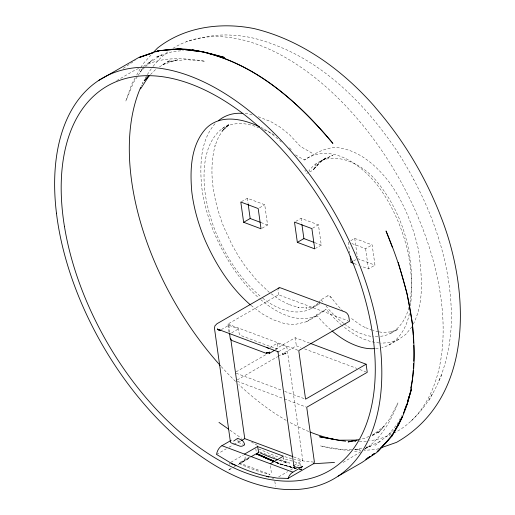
<?xml version="1.0" encoding="UTF-8"?>
<svg xmlns="http://www.w3.org/2000/svg" width="515" height="515" viewBox="0 0 515 515"><rect width="100%" height="100%" fill="white"/><g stroke="black" fill="none" stroke-linecap="round" stroke-linejoin="round"><path stroke-width="0.39" stroke-dasharray="2.58 1.93" d="M409.934 303.045C416.12 260.371 404.494 214.864 376.858 181.55C361.433 162.051 327.225 146.196 308.903 170.935M410.494 305.826C415.354 264.382 403.451 221.45 379.246 187.621C362.921 165.824 331.673 141.503 304.281 159.991L295.398 154.861M316.12 163.307C316.088 167.401 313.358 170.722 309.438 171.868M408.743 307.404C405.826 321.83 394.329 336.179 378.641 336.385M409.399 313.487C406.541 328.37 397.419 343.911 381.769 347.677M411.022 421.077C438.638 395.72 450.104 358.266 451.404 321.669C452.241 261.028 429.722 202.318 397.509 151.732C369.249 109.83 333.031 71.173 286.52 49.768C269.963 42.507 252.588 36.23 234.364 35.432C217.742 33.63 202.221 37.222 186.379 41.734M142.43 83.848L143.028 82.374A221.926 128.132 60 0 0 141.38 85.812M413.281 324.141C424.772 301.494 421.637 274.656 418.586 250.393C413.178 226.066 403.934 202.125 389.063 181.95C377.218 166.686 361.768 152.537 342.327 148.442C328.383 144.953 315.753 153.193 304.281 159.991M438.844 380.772L441.864 374.772M429.104 400.232L432.304 393.878M397.007 424.56L401.674 415.637M135.213 77.81L131.814 84.003L125.821 101.082L133.488 82.529L137.756 75.995M136.726 75.055L140.511 68.173M140.885 67.484L142.945 64.008L151.944 53.959M138.181 75.338L143.737 66.847M142.906 68.012L140.016 72.1L145.127 67.04M388.587 434.718L396.473 425.01M411.961 326.838L405.788 334.37L398.597 339.494L388.78 345.166M215.051 123.697C200.354 140.582 199.781 164.787 201.597 185.973A126.091 72.795 60 0 0 214.852 234.454C225.338 258.253 239.565 280.952 259.187 298.288M313.783 169.3L314.53 168.424M313.365 169.602L319.693 162.418L321.959 160.493L326.195 157.629L319.693 162.418L313.365 169.602L321.959 160.493L332.948 155.227L319.918 161.459M318.006 303.097C302.575 319.809 276.652 310.062 261.858 297.419M318.508 302.53L321.012 299.73L327.553 295.951L329.098 295.732L330.379 296.589L337.93 305.884L342.726 310.944M145.694 66.48L152.511 59.734L147.348 63.783L161.929 54.79L155.813 57.229L172.351 51.7L183.385 50.522M150.464 74.566L156.148 68.933M269.397 292.469L256.908 280.611L245.385 266.461L238.522 256.219L232.259 245.327L223.813 227.134C213.886 201.449 207.893 172.673 215.154 145.5L214.929 146.118L218.553 137.003L223.536 129.445L223.111 130.044L228.673 124.888L221.856 131.274L229.413 124.289C204.841 135.735 202.266 166.763 204.803 190.518A116.847 67.465 60 0 0 217.105 235.471C227.147 258.536 241.31 280.179 260.622 296.537M374.984 445.443L393.718 430.682M251.063 305.453L262.869 314.253L273.137 319.738L283.327 323.201L289.082 324.205L295.398 324.373L306.734 321.669L316.422 314.935L326.24 309.27L329.89 313.538A86.018 49.665 60 0 0 341.117 324.624M306.734 321.669L316.551 316.004L326.24 309.27M123.227 68.379L135.175 60.403M241.58 462.322C244.58 461.524 245.964 458.266 244.689 455.46M228.686 470.053L229.948 469.197L230.224 468.084M360.796 451.803L341.876 463.14M364.105 449.692C380.894 439.231 390.904 420.884 397.979 402.91L389.379 419.345L378.383 432.883L384.525 425.873L371.521 436.128L379.652 431.39L371.83 435.046M159.483 66.879L170.15 60.3L161.98 64.974L177.791 59.689L168.708 61.485L186.288 59.611L205.099 61.259C184.525 58.002 162.038 56.264 143.067 66.416M116.705 80.636L134.499 70.381L138.786 68.398M241.451 201.661L247.342 198.262L264.736 204.764L267.575 225.01L261.684 228.409M308.781 172.248L306.818 173.381L304.841 170.059M259.502 207.79L264.736 204.764M295.81 221.36L301.043 218.334L318.431 224.836L321.27 245.076L315.386 248.475M312.541 228.235L318.431 224.836M350.818 240.672L354.745 238.406L372.145 244.908L374.984 265.154L368.444 268.927L361.195 266.223M228.988 332.046L227.868 324.083L278.583 294.805L347.979 320.742M221.341 329.606L228.84 325.28L238.503 328.892L239.069 332.941A2.311 1.333 60 0 0 240.969 335.568L276.413 348.81A2.311 1.333 60 0 0 277.74 347.387L277.173 343.344L268.991 348.063M351.829 243.537L365.599 248.687L372.145 244.908M353.663 260.918L356.277 259.406M231.686 332.825L238.503 328.892M311.253 308.569L319.751 303.696M236.076 371.862L265.998 354.59M275.042 349.37L295.217 337.724L309.393 343.022M275.815 349.627L277.179 348.842M278.66 351.674L286.836 346.956L302.743 460.32L294.567 465.039M237.215 379.961L277.566 356.663M278.267 356.264L281.048 354.655M284.525 352.646L296.357 345.816L300.831 347.49M390.743 333.347L398.295 329.162L390.756 331.885L391.49 331.821L383.057 332.51L379.259 331.892M216.558 454.436L226.246 448.842M229.014 447.245L233.173 444.844M233.862 444.445L240.782 440.454M237.821 439.72L238.2 442.417L240.82 440.911M230.9 462.264L243.299 455.106M239.14 462.888L270.04 474.437A222.107 128.235 60 0 1 239.237 463.577L239.14 462.888L249.292 457.024M239.237 463.577L250.071 457.326M242.655 461.826L249.608 457.809M229.169 469.835L232.58 467.865M233.263 467.466L235.316 466.287M238.046 464.71L250.335 457.61M278.667 476.845L287.621 471.676M290.376 470.086L294.509 467.697M297.264 466.107L300.709 464.118L301.018 466.32M222.126 128.653C233.038 121.418 247.161 122.634 258.672 127.746M368.985 436.372L364.717 438.368L360.185 439.34M365.315 448.295L380.173 441.361M319.525 303.657L311.53 307.249L306.2 308.034L306.914 307.97L297.87 307.307L298.526 307.416L288.844 304.468L289.379 304.732L279.388 299.601L271.27 293.808M365.283 448.353L370.684 446.183L366.152 447.162M398.597 339.494L390.183 342.514L380.772 343.235M327.553 295.951L328.338 295.681M378.84 448.546L376.632 449.299L363.976 450.464M316.551 316.004C296.151 324.057 274.901 311.89 259.747 298.784M354.829 449.601L363.133 447.812M354.906 449.775L359.67 449.338L354.912 449.363M354.584 451.301L360.848 450.741M377.881 336.45L374.843 336.681A75.345 43.498 60 0 1 372.667 336.527M375.66 348.539L380.366 348.179M351.739 449.383L340.64 449.453L320.491 445.9L331.879 448.481L349.885 450.722M245.243 113.57L247.573 113.699L253.702 115.412M354.307 441.619L355.852 441.761A221.926 128.132 60 0 1 353.541 441.722M378.499 331.769L373.085 330.559M379.24 342.984L370.813 341.6L363.848 339.179L357.719 336.237A86.018 49.665 60 0 1 341.728 325.145M296.26 468.47L280.752 464.343L275.821 462.264M299.363 469.236L300.915 469.622M299.157 469.249L302.923 470.227M296.26 468.373L280.752 464.343L275.602 462.122M279.201 460.288L287.479 463.352M261.053 222.57L267.575 225.01M314.755 242.642L321.27 245.076M357.584 258.646L374.984 265.154M353.94 263.513L358.292 265.135M304.565 348.887L356.798 368.405M359.779 369.525L365.747 371.753M227.868 324.083L298.011 350.297M277.173 343.344L286.836 346.956M236.179 373.227L281.699 390.235M284.679 391.355L304.829 398.88M237.318 381.325L283.578 398.616M284.325 398.893L305.968 406.979M293.705 456.94L302.743 460.32M294.355 461.743L300.709 464.118M258.562 449.016L262.141 450.355A222.107 128.235 60 0 0 279.162 457.275M238.2 442.417L243.215 444.291M259.528 451.835L263.294 453.245M264.047 453.528L276.858 458.318M280.624 459.721L289.668 463.101A222.107 128.235 60 0 1 279.542 460.359M272.416 478.435L273.826 478.963M263.648 129.671L267.974 131.319L273.941 134.872M372.339 330.269L364.89 327.398L365.399 327.656L360.223 324.811L350.181 317.588M258.292 116.705L270.768 121.617L280.237 127.218L289.494 134.66L300.432 146.434L314.099 154.32M275.873 462.058L279.368 463.571L275.783 461.987M275.538 462.335L280.321 464.369L296.144 468.47A231.132 137.962 62.6 0 1 274.495 461.678M286.546 463.036L284.119 460.906L283.456 456.863M260.951 127.282L270.42 132.889L277.823 138.838M229.948 430.141L241.567 438.342M343.717 323.362L338.213 319.03L329.407 310.191L325.95 305.884M344.329 323.845L347.387 326.253A75.345 43.498 60 0 0 371.927 336.437M279.677 140.325L281.306 142.024M316.422 314.935L320.079 319.203A86.018 49.665 60 0 0 331.306 330.289M321.012 299.73L323.478 302.807M330.379 296.589L331.287 298.056M413.667 179.027L413.886 179.387M397.509 151.732L397.87 152.343M301.61 469.339L301.397 468.869A2.311 1.333 60 0 1 301.346 468.637M365.599 248.687L368.444 268.927M354.745 238.406L357.365 257.094M348.204 242.185L349.73 253.084M301.043 218.334L301.7 223.008M295.217 337.724L296.357 345.816M278.583 294.805L278.016 290.756A4.629 2.672 60 0 1 277.978 289.752M247.342 198.262L248.108 203.715M274.843 481.435L275.152 483.637A2.311 1.333 60 0 0 275.222 483.984L275.654 486.398M270.562 465.766L271.302 472.693M255.801 448.681L256.309 452.325M228.84 325.28L229.948 333.205M229.523 463.062L229.722 464.498M301.539 469.596A231.357 133.578 60 0 1 300.058 469.313M296.35 468.508A231.357 133.578 60 0 1 275.493 462M301.455 469.603A231.132 137.962 62.6 0 1 299.949 469.313M313.648 462.039A220.967 127.578 60 0 1 294.097 459.187M291.696 458.608A220.967 127.578 60 0 1 283.636 456.309M257.333 445.295A220.967 127.578 60 0 1 251.629 442.218M231.023 440.537A4.629 2.169 -8 0 1 231.756 440.01M292.224 461.047A222.107 128.235 60 0 1 282.819 458.466M391.529 434.312A221.926 128.132 60 0 1 369.577 440.827M366.416 441.226A221.926 128.132 60 0 1 357.5 441.754M308.781 431.519A221.926 128.132 60 0 1 289.044 421.978M286.224 420.375A221.926 128.132 60 0 1 238.876 384.596M235.542 381.403A221.926 128.132 60 0 1 220.819 366.126M145.288 78.106A221.926 128.132 60 0 1 146.897 75.357M147.309 74.681A221.926 128.132 60 0 1 152.607 67.002M153.071 66.403A221.926 128.132 60 0 1 169.068 50.979M172.982 48.352A221.926 128.132 60 0 1 397.097 174.952A221.926 128.132 60 0 1 395.037 432.561M289.462 147.824A61.51 35.516 60 0 1 291.921 150.592"/><path stroke-width="0.77" d="M293.878 465.882L277.946 351.7L217.388 329.066L217.362 329.503L217.716 329.22C218.321 330.366 221.971 329.909 219.622 330.392L219.815 330.154M413.139 370.684C411.981 393.582 404.957 416.307 392.23 435.465L376.896 452.408L361.775 462.599L338.149 476.156M413.3 368.302L413.622 363.545M413.783 361.163C415.863 316.307 403.194 272.01 386.025 230.984L392.23 246.962M274.07 461.698L256.483 454.063L256.431 453.438L275.068 461.672M403.406 413.172L407.082 404.468L408.833 396.64M410.751 388.033C413.957 374.122 414.652 359.592 413.828 345.372M407.082 404.468L411.582 388.896L407.693 401.127M406.721 404.185L404.545 410.146M230.205 338.503L229.613 333.636M258.71 452.434L257.584 446.55L244.496 454.108M398.192 425.499L399.73 421.862M230.45 440.769L221.939 445.675A9.257 6.186 -69.5 0 0 216.558 454.436L230.398 462.734A222.107 128.235 60 0 0 266.764 476.324L277.328 478.12L288.059 478.403L313.468 463.738L314.408 462.084L306.715 407.262L367.24 372.313L366.107 364.214L310.139 343.299M140.505 88.902L149.035 75.847M147.773 76.754L144.206 80.758L149.324 75.692M153.007 52.781L157.481 48.101C184.486 26.709 221.109 21.958 254.23 28.615C301.513 40.009 342.089 69.815 373.948 105.781L375.95 108.221C402.788 139.217 424.193 174.701 439.366 212.779L440.241 215.083C469.88 288.445 475.377 397.252 396.589 442.34L381.042 447.786M233.668 441.065L237.634 438.368L240.859 439.572A4.629 2.672 60 0 1 244.644 444.825L243.009 445.771A2.311 1.082 -8 0 1 239.765 446.112L231.711 443.106A4.629 2.169 -8 0 1 230.385 441.696L214.478 328.338L214.871 325.911L216.97 323.742L279.136 287.853M218.321 120.767C225.016 115.109 234.216 112.476 242.913 113.442M372.763 454.713L374.669 453.412M377.212 451.674L386.025 442.81L392.23 435.465L378.486 450.805L377.16 451.687M367.201 458.331L369.86 456.56M371.849 455.234L374.502 453.464M365.734 459.367L370.214 456.438M98.301 80.707L138.928 57.397L158.034 50.831L180.025 48.867C195.243 49.221 209.875 53.457 224.45 57.423L203.876 52.054L192.005 49.858L198.204 51.23M243.64 222.287L261.034 228.789L258.189 208.543L240.795 202.041L243.64 222.287L250.181 218.508L260.326 222.3M297.342 242.359L314.729 248.854L311.89 228.609L294.503 222.113L297.342 242.359L303.889 238.58L314.028 242.372M350.168 256.2L351.043 262.425L352.35 261.672M268.997 353.567L274.45 350.419M366.107 364.214L305.575 399.164L298.758 350.58L349.473 321.296L348.906 317.246A4.629 2.672 60 0 0 345.114 311.993L280.669 287.911A4.629 2.672 60 0 0 278.164 288.896M241.477 440.531L244.747 438.638L292.951 456.657M251.423 456.548L258.871 452.247M270.278 463.738L283.366 456.187L257.584 446.55M288.059 478.403A9.257 6.186 -69.5 0 1 292.829 472.171L302.646 466.506A4.629 2.169 -8 0 1 296.151 467.189L294.541 466.59A2.311 1.082 -8 0 1 294.2 465.303M278.435 351.797L277.881 351.899M229.915 333.823L229.574 333.881M153.76 52.517L139.822 57.307L153.689 52.421M358.678 439.668L348.108 441.941L357.056 440.087L338.831 440.203L319.545 436.797L333.572 439.269M218.901 329.883L218.392 329.935L219.351 330.057M374.096 348.661C364.955 349.273 355.929 346.067 347.902 341.902A86.018 49.665 60 0 1 331.911 330.81M313.468 463.738L334.499 462.451M268.45 348.224L266.384 347.38M202.305 51.912C255.813 63.718 298.616 102.524 332.902 143.402C300.103 104.088 259.521 67.33 209.058 53.631M351.043 262.425L353.219 263.242M231.55 340.364L266.995 353.612M221.939 445.675L292.829 472.171M266.764 476.324L268.888 477.115M230.952 463.597L235.967 465.47M259.509 126.729C242.7 118.733 220.195 113.712 205.71 128.795C190.589 145.687 189.926 170.227 191.78 191.644A126.091 72.795 60 0 0 205.041 240.119C215.721 264.382 230.308 287.492 250.496 304.951M217.388 329.066L217.716 329.22M274.135 461.485L256.496 453.857L273.008 461.08M256.431 453.438L271.675 460.236M218.978 422.397L228.66 429.227M398.192 262.341L407.082 293.634L412.502 324.16L413.185 335.156M301.919 224.566L303.889 238.58M248.217 204.494L250.181 218.508M230.726 338.754L244.747 438.638M413.288 336.726L413.68 343.016M273.323 461.131A231.357 133.578 60 0 1 264.163 457.101M274.495 461.678A231.132 137.962 62.6 0 1 266.59 458.286M278.087 459.889A222.107 128.235 60 0 1 260.255 452.891M345.681 441.194A221.926 128.132 60 0 1 310.178 432.085M220.285 365.534A221.926 128.132 60 0 1 140.756 87.222M230.508 339.018L230.997 339.7L230.508 339.018M282.329 353.972L283.482 354.12L282.329 353.972M284.705 353.766L285.78 353.586L284.705 353.766M269.557 352.112L269.261 353.039L269.557 352.112M402.344 416.854L391.741 436.154L402.344 416.854M266.751 352.743L266.442 352.949L266.313 352.453L267.182 353.052L266.751 352.743M158.897 50.753L155.961 51.758L158.897 50.753L170.079 49.395L180.025 48.867L158.034 50.831L158.897 50.753M269.081 352.337L268.527 352.505L269.435 352.608L269.081 352.337M267.929 352.601L267.337 352.627L268.36 353.039L267.929 352.601M194.309 50.766L179.201 48.938L201.944 51.764L194.309 50.766M56.457 213.191A231.357 133.578 60 0 0 320.227 485.008A231.357 133.578 60 0 0 277.997 137.093A231.357 133.578 60 0 0 56.457 213.191M64.446 226.439A222.107 128.235 60 0 0 322.718 474.141A222.107 128.235 60 0 0 267.523 134.705A222.107 128.235 60 0 0 64.446 226.439"/></g></svg>
